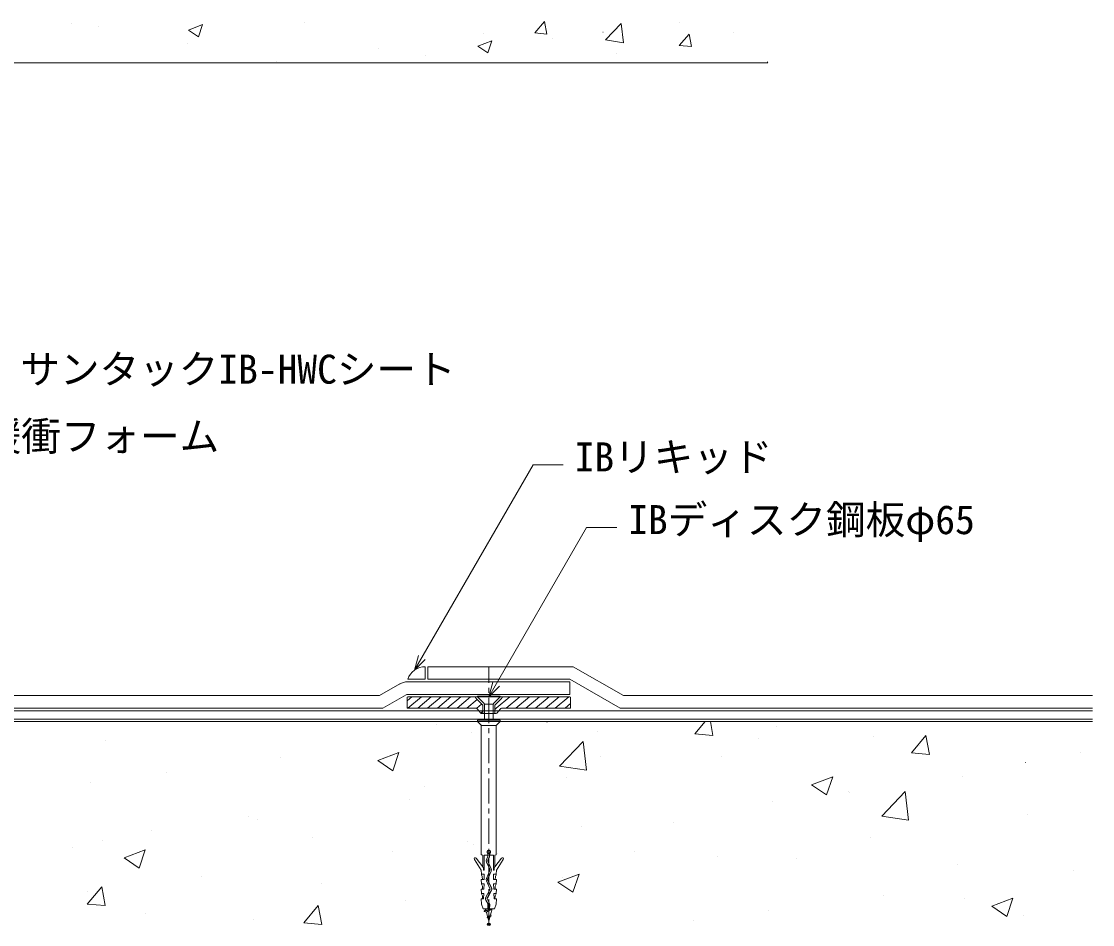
# Model space of a CAD drawing. Units: millimetres, scale not verified. Extents: x -840 to 840, y -594 to 594.
# Drawn here: x 61.7 to 487.4, y -365.4 to -6.3 of the extents above; entities that cross this region are included whole.
import ezdxf
from ezdxf.enums import TextEntityAlignment as Align

# ---------------------------------------------------------------- set-up
doc = ezdxf.new("R2010")
doc.units = ezdxf.units.MM
doc.header["$LTSCALE"] = 2
doc.header["$PDMODE"] = 32
doc.header["$PDSIZE"] = 1
doc.linetypes.add('CHAIN1', pattern=[8, 5, -1, 1, -1])
doc.linetypes.add('DASHED2', pattern=[3, 2, -1])
for name, color, linetype, lineweight in [('0-0_寸法線', 7, 'Continuous', 9), ('0-1_文字', 5, 'Continuous', 9), ('0-2_躯体', 134, 'Continuous', 9), ('0-8_緩衝フォーム', 7, 'Continuous', 9), ('0-9_IBｼｰﾄ', 7, 'Continuous', 9), ('0-A_IBリキッド', 7, 'Continuous', 9), ('0-B_部材(積層鋼板)', 4, 'Continuous', 9), ('0-C_部材(ﾋﾞｽ類)', 7, 'Continuous', 9), ('0-D_中心線', 2, 'CHAIN1', 9)]:
    doc.layers.add(name, color=color, linetype=linetype, lineweight=lineweight)
doc.layers.add('0-E_Defpoints', color=7, linetype='Continuous')
doc.styles.add('ＭＳ ゴシック', font='')
doc.styles.get('ＭＳ ゴシック').set_extended_font_data('MS Gothic')

msp = doc.modelspace()

# ---------------------------------------------------------------- linework, layer by layer
at = {"layer": '0-0_寸法線'}
for points in [[(217.89, -264.229), (265.015, -182.604), (277.015, -182.604)], [(247.441, -274.851), (286.302, -207.54), (298.302, -207.54)], [(222.132, -259.986), (217.89, -264.229), (219.442, -258.433)], [(251.683, -270.608), (247.441, -274.851), (248.994, -269.055)]]:
    msp.add_lwpolyline(points, dxfattribs=at)
at = {"layer": '0-2_躯体'}
for p, q in [((81.522, -7.21), (81.542, -7.21)), ((92.14, -8.22), (92.16, -8.22)), ((128.085, -9.706), (133.687, -7.556)), ((132.065, -12.39), (133.687, -7.556)), ((174.29, -6.892), (174.31, -6.892)), ((265.785, -10.865), (269.641, -6.268)), ((270.566, -11.283), (269.641, -6.268)), ((293.811, -13.651), (300.042, -7.157)), ((300.926, -14.755), (300.042, -7.157)), ((323.12, -6.593), (323.14, -6.593)), ((128.085, -9.706), (132.065, -12.39)), ((245.135, -11.091), (245.155, -11.091)), ((265.785, -10.865), (270.566, -11.283)), ((292.821, -10.582), (292.841, -10.582)), ((323.166, -15.885), (327.022, -11.289)), ((327.947, -16.303), (327.022, -11.289)), ((344.808, -10.863), (344.828, -10.863)), ((127.635, -14.9), (127.655, -14.9)), ((243.055, -16.113), (248.657, -13.963)), ((243.055, -16.113), (247.035, -18.797)), ((247.035, -18.797), (248.657, -13.963)), ((272.794, -13.219), (272.814, -13.219)), ((293.811, -13.651), (300.926, -14.755)), ((323.166, -15.885), (327.947, -16.303)), ((203.584, -17.089), (203.604, -17.089)), ((222.27, -19.871), (222.29, -19.871)), ((298.153, -18.872), (298.173, -18.872)), ((80.762, -22.709), (80.782, -22.709)), ((80.762, -22.709), (80.782, -22.709)), ((136.157, -22.709), (136.177, -22.709)), ((163.175, -22.21), (163.195, -22.21)), ((191.552, -22.709), (191.572, -22.709)), ((246.946, -22.709), (246.966, -22.709)), ((358.026, -22.52), (358.336, -22.401)), ((358.026, -22.52), (358.306, -22.709)), ((270.567, -284.923), (270.587, -284.923)), ((329.357, -289.547), (333.438, -284.684)), ((336.53, -290.174), (335.517, -284.684)), ((226.55, -285.935), (226.57, -285.935)), ((240.526, -288.878), (240.546, -288.878)), ((290.608, -288.642), (290.628, -288.642)), ((361.967, -286.552), (361.987, -286.552)), ((95.193, -292.023), (95.213, -292.023)), ((275.558, -302.368), (284.904, -292.627)), ((286.23, -304.023), (284.904, -292.627)), ((329.357, -289.547), (336.53, -290.174)), ((354.667, -291.349), (354.687, -291.349)), ((400.51, -290.71), (400.53, -290.71)), ((415.428, -297.077), (421.213, -290.183)), ((422.601, -297.705), (421.213, -290.183)), ((203.304, -300.189), (211.706, -296.964)), ((209.273, -304.215), (211.706, -296.964)), ((415.428, -297.077), (422.601, -297.705)), ((418.726, -294.055), (418.746, -294.055)), ((482.785, -296.762), (482.805, -296.762)), ((164.74, -298.856), (164.76, -298.856)), ((203.304, -300.189), (209.273, -304.215)), ((291.984, -298.564), (292.004, -298.564)), ((339.897, -298.393), (339.917, -298.393)), ((460.703, -300.887), (460.723, -300.887)), ((119.292, -304.839), (119.312, -304.839)), ((275.558, -302.368), (286.23, -304.023)), ((435.721, -306.354), (435.741, -306.354)), ((89.251, -308.794), (89.271, -308.794)), ((222.002, -310.577), (222.022, -310.577)), ((278.285, -306.842), (278.305, -306.842)), ((375.759, -309.799), (384.162, -306.574)), ((375.759, -309.799), (381.728, -313.826)), ((381.728, -313.826), (384.162, -306.574)), ((390.273, -312.337), (390.293, -312.337)), ((390.721, -312.9), (390.741, -312.9)), ((403.627, -322.23), (412.973, -312.489)), ((414.299, -323.885), (412.973, -312.489)), ((215.959, -315.839), (215.979, -315.839)), ((360.232, -316.292), (360.252, -316.292)), ((152.02, -322.589), (152.04, -322.589)), ((155.346, -323.521), (155.366, -323.521)), ((403.627, -322.23), (414.299, -323.885)), ((461.377, -321.661), (461.397, -321.661)), ((284.446, -326.27), (284.466, -326.27)), ((320.738, -324.912), (320.758, -324.912)), ((93.733, -331.971), (93.753, -331.971)), ((113.315, -328.107), (113.335, -328.107)), ((177.374, -330.814), (177.394, -330.814)), ((399.051, -330.658), (399.071, -330.658)), ((82.037, -334.602), (82.057, -334.602)), ((102.477, -338.893), (110.879, -335.667)), ((108.446, -342.919), (110.879, -335.667)), ((208.958, -336.208), (208.978, -336.208)), ((238.998, -332.253), (239.018, -332.253)), ((241.433, -333.52), (241.453, -333.52)), ((305.491, -336.227), (305.511, -336.227)), ((102.477, -338.893), (108.446, -342.919)), ((250.756, -336.925), (250.776, -336.925)), ((338.438, -338.34), (338.458, -338.34)), ((369.55, -338.933), (369.57, -338.933)), ((433.609, -341.64), (433.629, -341.64)), ((479.939, -343.706), (479.959, -343.706)), ((133.172, -346.185), (133.192, -346.185)), ((180.774, -348.937), (180.794, -348.937)), ((274.933, -348.503), (283.335, -345.278)), ((274.933, -348.503), (280.902, -352.529)), ((276.826, -346.789), (276.846, -346.789)), ((280.902, -352.529), (283.335, -345.278)), ((87.724, -352.169), (87.744, -352.169)), ((87.794, -357.219), (93.579, -350.325)), ((94.966, -357.847), (93.579, -350.325)), ((87.794, -357.219), (94.966, -357.847)), ((214.499, -355.786), (214.519, -355.786)), ((404.152, -353.683), (404.172, -353.683)), ((436.55, -354.894), (436.57, -354.894)), ((447.388, -358.114), (455.79, -354.888)), ((453.357, -362.14), (455.79, -354.888)), ((110.791, -360.95), (110.811, -360.95)), ((173.865, -364.749), (179.65, -357.855)), ((181.037, -365.377), (179.65, -357.855)), ((358.705, -359.667), (358.725, -359.667)), ((447.388, -358.114), (453.357, -362.14)), ((459.918, -361.608), (459.938, -361.608)), ((153.887, -363.469), (153.907, -363.469)), ((173.865, -364.749), (181.037, -365.377)), ((328.664, -363.622), (328.684, -363.622))]:
    msp.add_line(p, q, dxfattribs=at)
at = {"layer": '0-2_躯体', "color": 7}
for p, q in [((-557.664, -22.709), (358.336, -22.709)), ((-592.559, -284.684), (487.441, -284.684))]:
    msp.add_line(p, q, dxfattribs=at)
at = {"layer": '0-8_緩衝フォーム'}
for p, q in [((-592.559, -280.351), (487.441, -280.351)), ((-592.559, -283.684), (487.441, -283.684))]:
    msp.add_line(p, q, dxfattribs=at)
at = {"layer": '0-9_IBｼｰﾄ'}
for p, q in [((281.03, -262.851), (223.191, -262.851)), ((223.191, -267.851), (223.191, -262.851)), ((281.03, -262.851), (300.949, -274.351)), ((223.191, -267.851), (279.691, -267.851)), ((279.691, -267.851), (299.609, -279.351)), ((203.99, -274.351), (212.049, -269.698)), ((279.691, -268.851), (215.191, -268.851)), ((279.691, -273.851), (279.691, -268.851)), ((-299.051, -274.351), (203.99, -274.351)), ((205.33, -279.351), (214.549, -274.028)), ((279.691, -273.851), (215.191, -273.851)), ((300.949, -274.351), (487.441, -274.351)), ((-300.391, -279.351), (205.33, -279.351)), ((299.609, -279.351), (487.441, -279.351))]:
    msp.add_line(p, q, dxfattribs=at)
for radius in [6.25, 1.25]:
    msp.add_arc((215.191, -275.101), radius, 90, 120.90851, dxfattribs=at)
at = {"layer": '0-A_IBリキッド'}
for p, q in [((222.191, -267.851), (222.191, -262.851)), ((215.191, -267.851), (222.191, -267.851))]:
    msp.add_line(p, q, dxfattribs=at)
msp.add_arc((222.191, -270.251), 7.4, 90, 161.07536, dxfattribs=at)
at = {"layer": '0-B_部材(積層鋼板)'}
for p, q in [((214.941, -276.387), (216.784, -274.851)), ((215.29, -279.351), (220.688, -274.851)), ((219.195, -279.351), (224.592, -274.851)), ((223.099, -279.351), (228.497, -274.851)), ((227.003, -279.351), (232.401, -274.851)), ((230.907, -279.351), (236.305, -274.851)), ((234.811, -279.351), (240.209, -274.851)), ((238.716, -279.351), (242.817, -275.931)), ((254.332, -279.351), (259.73, -274.851)), ((258.237, -279.351), (263.635, -274.851)), ((262.141, -279.351), (267.539, -274.851)), ((266.045, -279.351), (271.443, -274.851)), ((269.949, -279.351), (275.347, -274.851)), ((273.854, -279.351), (279.251, -274.851)), ((244.239, -281.255), (245.072, -280.561)), ((277.758, -279.351), (279.941, -277.531))]:
    msp.add_line(p, q, dxfattribs=at)
at = {"layer": '0-B_部材(積層鋼板)', "color": 7}
for p, q in [((279.691, -274.851), (215.191, -274.851)), ((242.827, -279.533), (244.291, -281.318)), ((250.591, -281.318), (252.054, -279.533)), ((244.677, -281.501), (250.204, -281.501))]:
    msp.add_line(p, q, dxfattribs=at)
for points in [[(214.941, -275.101), (214.941, -279.351), (242.441, -279.351)], [(252.441, -279.351), (279.941, -279.351), (279.941, -275.101)]]:
    msp.add_lwpolyline(points, dxfattribs=at)
at = {"layer": '0-B_部材(積層鋼板)', "color": 7, "linetype": 'DASHED2'}
for points in [[(245.072, -281.501), (245.072, -278.17), (242.087, -275.205), (242.087, -274.851)], [(249.81, -281.501), (249.81, -278.17), (252.795, -275.205), (252.795, -274.851)]]:
    msp.add_lwpolyline(points, dxfattribs=at)
at = {"layer": '0-B_部材(積層鋼板)'}
for points in [[(249.81, -279.866), (250.428, -279.351), (255.826, -274.851)], [(242.582, -279.382), (242.62, -279.351), (244.599, -277.701)]]:
    msp.add_lwpolyline(points, dxfattribs=at)
at = {"layer": '0-B_部材(積層鋼板)', "color": 7}
for centre, radius, start, end in [((215.191, -275.101), 0.25, 90, 180), ((279.691, -275.101), 0.25, 0, 90), ((242.441, -279.851), 0.5, 39.3586, 90), ((252.441, -279.851), 0.5, 90, 140.6414), ((244.677, -281.001), 0.5, 219.3586, 270), ((250.204, -281.001), 0.5, 270, 320.6414)]:
    msp.add_arc(centre, radius, start, end, dxfattribs=at)
at = {"layer": '0-C_部材(ﾋﾞｽ類)'}
for p, q in [((242.941, -274.851), (251.941, -274.851)), ((249.111, -277.681), (245.771, -277.681)), ((245.771, -284.082), (245.771, -278.095)), ((249.111, -278.095), (249.111, -284.082)), ((242.944, -284.684), (251.938, -284.684)), ((250.441, -286.199), (244.441, -286.199)), ((247.026, -338.213), (246.457, -339.637)), ((246.48, -340.504), (247.828, -343.411)), ((247.069, -338.198), (246.488, -339.648)), ((246.511, -340.49), (247.859, -343.397)), ((247.073, -339.883), (247.644, -338.455)), ((248.345, -343.166), (247.077, -340.213)), ((247.092, -337.111), (247.092, -337.902)), ((247.104, -339.895), (247.685, -338.444)), ((248.376, -343.152), (247.108, -340.2)), ((247.126, -337.092), (247.126, -337.902)), ((247.756, -337.902), (247.756, -337.092)), ((247.789, -337.902), (247.789, -337.111)), ((245.261, -342.687), (245.063, -342.428)), ((247.835, -343.87), (246.467, -347.069)), ((247.866, -343.883), (246.498, -347.082)), ((246.978, -347.289), (248.349, -344.123)), ((247.008, -347.302), (248.379, -344.136)), ((249.621, -342.687), (249.818, -342.428)), ((246.475, -347.948), (247.854, -351.013)), ((246.506, -347.935), (247.884, -350.999)), ((248.432, -350.691), (246.984, -347.677)), ((248.466, -350.684), (247.014, -347.663)), ((247.817, -351.582), (246.269, -354.505)), ((247.845, -351.599), (246.299, -354.52)), ((246.852, -354.798), (248.439, -351.829)), ((246.881, -354.813), (248.468, -351.845)), ((246.27, -355.655), (246.995, -357.022)), ((246.299, -355.639), (247.025, -357.006)), ((247.586, -356.69), (246.858, -355.373)), ((247.615, -356.674), (246.887, -355.356)), ((247.118, -357.38), (247.084, -357.38)), ((247.084, -357.38), (247.104, -359.082)), ((247.797, -357.38), (247.764, -357.38)), ((247.777, -359.082), (247.797, -357.38)), ((248.614, -359.082), (245.603, -360.133)), ((248.327, -359.082), (245.603, -360.033)), ((246.148, -359.082), (246.234, -359.403)), ((248.734, -359.082), (246.524, -360.487)), ((248.389, -361.859), (246.749, -362.43)), ((248.074, -361.544), (246.982, -362.197)), ((248.389, -361.959), (246.749, -362.53)), ((247.914, -362.141), (247.109, -362.668))]:
    msp.add_line(p, q, dxfattribs=at)
for points in [[(245.478, -277.388), (242.941, -274.851), (242.941, -274.551), (251.941, -274.551), (251.941, -274.851), (249.404, -277.388)], [(250.481, -286.14), (251.938, -284.684), (251.938, -284.082), (242.944, -284.082), (242.944, -284.684), (244.4, -286.14)], [(244.459, -286.282), (244.459, -337.619), (244.476, -337.619), (244.548, -337.655), (244.619, -337.655), (244.69, -337.69), (244.898, -337.737)], [(249.983, -337.737), (250.192, -337.69), (250.263, -337.655), (250.334, -337.655), (250.405, -337.619), (250.423, -337.619), (250.423, -286.282)], [(241.692, -339.496), (244.441, -343.693), (244.53, -345.293), (245.596, -345.293), (245.596, -347.516), (244.441, -347.516), (244.53, -349.133), (245.543, -349.133), (245.472, -351.338), (244.441, -351.338), (244.53, -352.956), (245.401, -352.956), (245.33, -355.178), (244.441, -355.178), (244.549, -357.318), (245.191, -359.082), (249.691, -359.082), (250.333, -357.318), (250.441, -355.178), (249.552, -355.178), (249.481, -352.956), (250.352, -352.956), (250.441, -351.338), (249.41, -351.338), (249.338, -349.133), (250.352, -349.133), (250.441, -347.516), (249.285, -347.516), (249.285, -345.293), (250.352, -345.293), (250.441, -343.693), (253.189, -339.496)], [(245.063, -337.939), (245.063, -342.428), (242.415, -338.963)], [(247.092, -337.831), (245.596, -337.831), (245.596, -343.693), (245.33, -343.693), (245.33, -342.94)], [(247.789, -337.831), (249.285, -337.831), (249.285, -343.693), (249.552, -343.693), (249.552, -342.94)], [(252.466, -338.963), (249.818, -342.428), (249.818, -337.939)], [(244.53, -345.293), (244.53, -345.542), (244.832, -346.307), (244.867, -347.516)], [(244.921, -351.338), (244.903, -350.129), (244.53, -349.329), (244.53, -349.133)], [(249.961, -351.338), (249.978, -350.129), (250.352, -349.329), (250.352, -349.133)], [(250.352, -345.293), (250.352, -345.542), (250.05, -346.307), (250.014, -347.516)], [(244.53, -352.956), (244.53, -353.133), (244.974, -353.969), (244.992, -355.178)], [(250.352, -352.956), (250.352, -353.133), (249.907, -353.969), (249.89, -355.178)], [(246.655, -359.082), (246.234, -359.403), (245.603, -360.033), (245.603, -360.133), (246.524, -360.487), (246.982, -362.197), (246.749, -362.43), (246.749, -362.53), (247.109, -362.668), (247.441, -363.908), (247.914, -362.141), (248.389, -361.959), (248.389, -361.859), (248.074, -361.544), (248.734, -359.082)], [(247.118, -359.082), (247.118, -358.105), (247.764, -358.105), (247.764, -359.082)]]:
    msp.add_lwpolyline(points, dxfattribs=at)
for centre, radius, start, end in [((244.771, -278.095), 1, 0, 45), ((250.111, -278.095), 1, 135, 180), ((244.259, -286.282), 0.2, 0, 45), ((250.623, -286.282), 0.2, 135, 180), ((247.441, -336.523), 0.683, 300.64443, 239.35557), ((247.441, -336.523), 0.65, 298.99242, 241.00758), ((242.059, -339.236), 0.449, 37.38183, 215.39037), ((244.856, -337.939), 0.207, 0, 78.37519), ((247.474, -340.043), 1.095, 158.2146, 204.87271), ((247.474, -340.043), 1.062, 158.17187, 204.87271), ((246.329, -337.902), 0.763, 335.97512, 0), ((247.474, -340.043), 0.431, 158.20137, 203.23665), ((246.329, -337.902), 0.796, 338.19323, 0), ((247.474, -340.043), 0.398, 158.19323, 203.23665), ((246.329, -337.902), 1.427, 337.19074, 0), ((246.329, -337.902), 1.46, 338.19323, 0), ((250.025, -337.939), 0.207, 101.62481, 180), ((252.823, -339.236), 0.449, 324.60963, 142.61817), ((244.83, -342.94), 0.5, 0, 30.42714), ((247.317, -343.648), 0.564, 336.84042, 24.87271), ((247.317, -343.648), 0.597, 336.84042, 24.87271), ((247.253, -343.648), 1.194, 336.58818, 23.8287), ((247.253, -343.648), 1.228, 336.58818, 23.8287), ((250.052, -342.94), 0.5, 149.57286, 180), ((247.474, -347.499), 1.095, 156.84042, 204.22194), ((247.474, -347.499), 1.062, 156.84042, 204.22194), ((247.403, -347.476), 0.465, 156.27812, 205.66734), ((247.403, -347.476), 0.431, 156.27812, 205.66734), ((247.35, -351.266), 0.564, 325.90086, 26.66039), ((247.35, -351.266), 0.597, 326.07565, 26.59167), ((247.385, -351.266), 1.194, 331.85925, 28.78795), ((247.385, -351.266), 1.228, 331.85949, 28.27499), ((247.354, -355.079), 1.228, 152.09899, 207.95156), ((247.354, -355.079), 1.194, 152.09899, 207.95156), ((247.379, -355.079), 0.597, 151.87656, 209.41932), ((247.379, -355.079), 0.564, 151.87656, 209.43109), ((246.321, -357.38), 0.763, 0, 27.95156), ((246.321, -357.38), 0.796, 0, 27.95156), ((246.337, -357.38), 1.427, 0, 28.91197), ((246.337, -357.38), 1.46, 0, 28.91198)]:
    msp.add_arc(centre, radius, start, end, dxfattribs=at)
at = {"layer": '0-D_中心線'}
msp.add_line((247.441, -365.252), (247.441, -262.851), dxfattribs=at)
at = {"layer": '0-E_Defpoints'}
msp.add_point((247.441, -365.252), dxfattribs=at)

# ---------------------------------------------------------------- texts
at = {"layer": '0-1_文字', "color": 7, "style": 'ＭＳ ゴシック'}
for s, p in [('サンタックIB-HWCシート', (61.231, -153.771)), ('緩衝フォーム', (45.834, -180.44)), ('IBリキッド', (281.556, -188.663)), ('IBディスク鋼板φ65', (302.843, -213.599))]:
    msp.add_text(s, height=11.54, dxfattribs=at).set_placement(p, align=Align.BOTTOM_LEFT)

doc.saveas('drawing.dxf')
